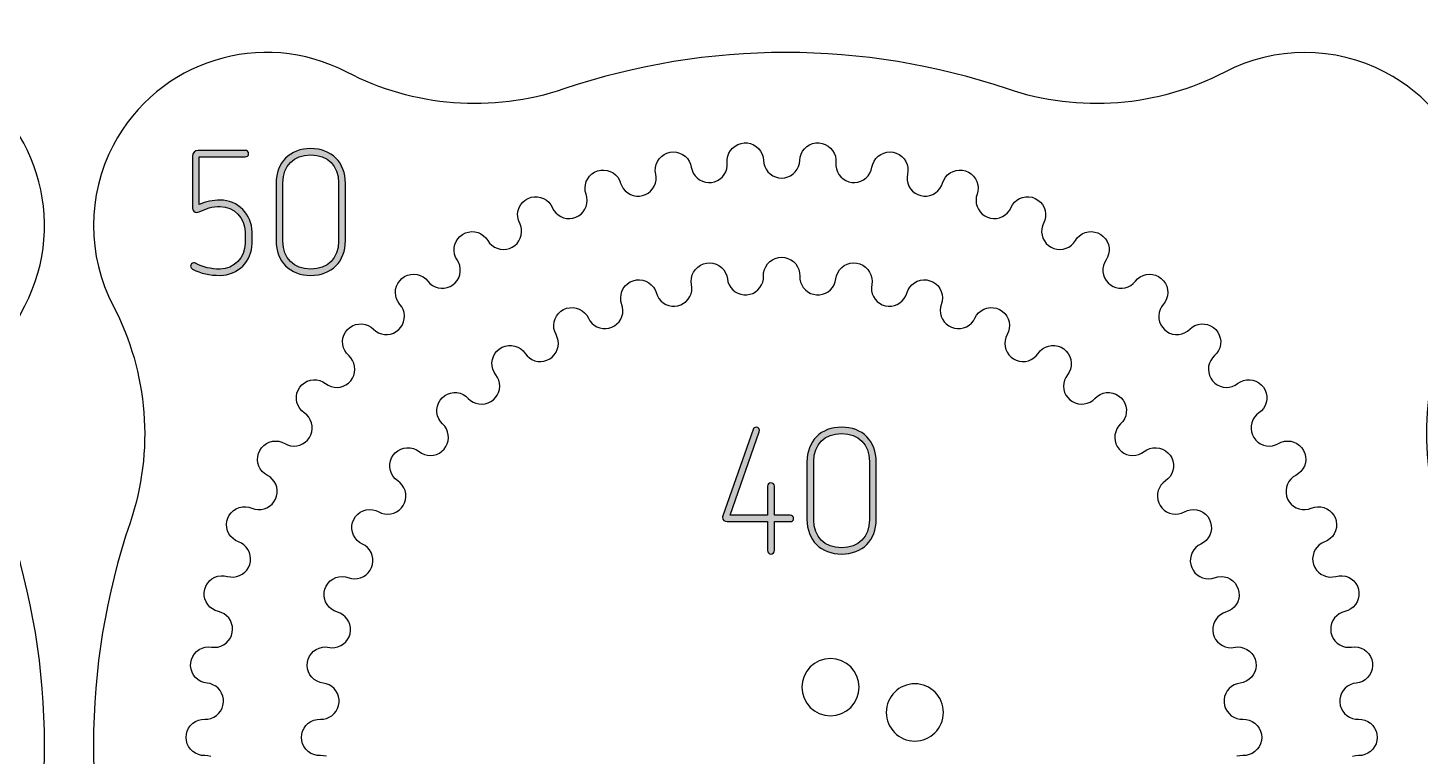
# Model space of a CAD drawing. Extents: x 1119 to 1422, y 653 to 772.
# Drawn here: x 1216.9 to 1315.2, y 720.2 to 771.6 of the extents above; entities that cross this region are included whole.
import ezdxf

# ---------------------------------------------------------------- set-up
doc = ezdxf.new("R2010")
doc.units = 0
doc.header["$MEASUREMENT"] = 0
doc.layers.add('EBENE_1', color=7, linetype='CONTINUOUS')

# ---------------------------------------------------------------- blocks, each defined once
blk = doc.blocks.new('BLOCK_2')
at = {"layer": 'EBENE_1', "color": 7}
blk.add_open_spline([(1277.482, 723.467), (1277.594, 724.577), (1278.585, 725.386), (1279.695, 725.274), (1280.805, 725.161), (1281.614, 724.171), (1281.502, 723.06), (1281.39, 721.95), (1280.399, 721.141), (1279.289, 721.253), (1278.179, 721.366), (1277.37, 722.356), (1277.482, 723.467), (1277.482, 723.467), (1277.482, 723.467), (1277.482, 723.467)], degree=3, knots=[0, 0, 0, 0, 1, 1, 1, 2, 2, 2, 3, 3, 3, 4, 4, 4, 5, 5, 5, 5], dxfattribs=at)
blk = doc.blocks.new('BLOCK_7')
at = {"layer": 'EBENE_1', "color": 7}
blk.add_open_spline([(1271.512, 725.048), (1271.512, 726.164), (1272.416, 727.068), (1273.532, 727.068), (1274.648, 727.068), (1275.553, 726.164), (1275.553, 725.048), (1275.553, 723.932), (1274.648, 723.027), (1273.532, 723.027), (1272.416, 723.027), (1271.512, 723.932), (1271.512, 725.048), (1271.512, 725.048), (1271.512, 725.048), (1271.512, 725.048)], degree=3, knots=[0, 0, 0, 0, 1, 1, 1, 2, 2, 2, 3, 3, 3, 4, 4, 4, 5, 5, 5, 5], dxfattribs=at)
blk = doc.blocks.new('BLOCK_8')
at = {"layer": 'EBENE_1'}
h = blk.add_hatch(color=7, dxfattribs=at)
h.dxf.hatch_style = 2
edge = h.paths.add_edge_path()
edge.add_spline(control_points=[(1269.096, 736.733), (1269.096, 736.733), (1266.24, 736.733), (1266.24, 736.733), (1266.066, 736.733), (1265.917, 736.857), (1265.917, 737.043), (1265.917, 737.056), (1265.917, 737.093), (1265.93, 737.143), (1265.93, 737.143), (1268.065, 743.238), (1268.065, 743.238), (1268.102, 743.338), (1268.189, 743.4), (1268.289, 743.4), (1268.438, 743.4), (1268.562, 743.251), (1268.5, 743.077), (1268.5, 743.077), (1266.451, 737.192), (1266.451, 737.192), (1266.451, 737.192), (1269.096, 737.192), (1269.096, 737.192), (1269.096, 737.192), (1269.096, 739.228), (1269.096, 739.228), (1269.096, 739.365), (1269.195, 739.464), (1269.332, 739.464), (1269.468, 739.464), (1269.58, 739.365), (1269.58, 739.228), (1269.58, 739.228), (1269.58, 737.192), (1269.58, 737.192), (1269.58, 737.192), (1270.697, 737.192), (1270.697, 737.192), (1270.821, 737.192), (1270.933, 737.093), (1270.933, 736.956), (1270.933, 736.832), (1270.821, 736.733), (1270.697, 736.733), (1270.697, 736.733), (1269.58, 736.733), (1269.58, 736.733), (1269.58, 736.733), (1269.58, 734.697), (1269.58, 734.697), (1269.58, 734.56), (1269.468, 734.449), (1269.332, 734.449), (1269.195, 734.449), (1269.096, 734.56), (1269.096, 734.697), (1269.096, 734.697), (1269.096, 736.733), (1269.096, 736.733)], knot_values=[0, 0, 0, 0, 1, 1, 1, 2, 2, 2, 3, 3, 3, 4, 4, 4, 5, 5, 5, 6, 6, 6, 7, 7, 7, 8, 8, 8, 9, 9, 9, 10, 10, 10, 11, 11, 11, 12, 12, 12, 13, 13, 13, 14, 14, 14, 15, 15, 15, 16, 16, 16, 17, 17, 17, 18, 18, 18, 19, 19, 19, 20, 20, 20, 20], degree=3, periodic=1)
h = blk.add_hatch(color=7, dxfattribs=at)
h.dxf.hatch_style = 2
edge = h.paths.add_edge_path()
edge.add_spline(control_points=[(1276.767, 736.894), (1276.767, 736.174), (1276.544, 735.566), (1276.097, 735.119), (1275.663, 734.684), (1275.042, 734.449), (1274.322, 734.449), (1273.602, 734.449), (1272.981, 734.684), (1272.546, 735.119), (1272.112, 735.566), (1271.876, 736.174), (1271.876, 736.894), (1271.876, 736.894), (1271.876, 740.954), (1271.876, 740.954), (1271.876, 741.674), (1272.112, 742.295), (1272.546, 742.729), (1272.981, 743.164), (1273.602, 743.4), (1274.322, 743.4), (1275.042, 743.4), (1275.663, 743.164), (1276.097, 742.729), (1276.544, 742.295), (1276.767, 741.674), (1276.767, 740.954), (1276.767, 740.954), (1276.767, 736.894), (1276.767, 736.894)], knot_values=[0, 0, 0, 0, 1, 1, 1, 2, 2, 2, 3, 3, 3, 4, 4, 4, 5, 5, 5, 6, 6, 6, 7, 7, 7, 8, 8, 8, 9, 9, 9, 10, 10, 10, 10], degree=3, periodic=1)
edge = h.paths.add_edge_path()
edge.add_spline(control_points=[(1276.283, 740.991), (1276.283, 742.195), (1275.539, 742.953), (1274.322, 742.953), (1273.105, 742.953), (1272.36, 742.195), (1272.36, 740.991), (1272.36, 740.991), (1272.36, 736.857), (1272.36, 736.857), (1272.36, 735.653), (1273.105, 734.895), (1274.322, 734.895), (1275.539, 734.895), (1276.283, 735.653), (1276.283, 736.857), (1276.283, 736.857), (1276.283, 740.991), (1276.283, 740.991)], knot_values=[0, 0, 0, 0, 1, 1, 1, 2, 2, 2, 3, 3, 3, 4, 4, 4, 5, 5, 5, 6, 6, 6, 6], degree=3, periodic=1)
for points, knots in [([(1269.096, 736.733), (1269.096, 736.733), (1266.24, 736.733), (1266.24, 736.733), (1266.066, 736.733), (1265.917, 736.857), (1265.917, 737.043), (1265.917, 737.056), (1265.917, 737.093), (1265.93, 737.143), (1265.93, 737.143), (1268.065, 743.238), (1268.065, 743.238), (1268.102, 743.338), (1268.189, 743.4), (1268.289, 743.4), (1268.438, 743.4), (1268.562, 743.251), (1268.5, 743.077), (1268.5, 743.077), (1266.451, 737.192), (1266.451, 737.192), (1266.451, 737.192), (1269.096, 737.192), (1269.096, 737.192), (1269.096, 737.192), (1269.096, 739.228), (1269.096, 739.228), (1269.096, 739.365), (1269.195, 739.464), (1269.332, 739.464), (1269.468, 739.464), (1269.58, 739.365), (1269.58, 739.228), (1269.58, 739.228), (1269.58, 737.192), (1269.58, 737.192), (1269.58, 737.192), (1270.697, 737.192), (1270.697, 737.192), (1270.821, 737.192), (1270.933, 737.093), (1270.933, 736.956), (1270.933, 736.832), (1270.821, 736.733), (1270.697, 736.733), (1270.697, 736.733), (1269.58, 736.733), (1269.58, 736.733), (1269.58, 736.733), (1269.58, 734.697), (1269.58, 734.697), (1269.58, 734.56), (1269.468, 734.449), (1269.332, 734.449), (1269.195, 734.449), (1269.096, 734.56), (1269.096, 734.697), (1269.096, 734.697), (1269.096, 736.733), (1269.096, 736.733)], [0, 0, 0, 0, 1, 1, 1, 2, 2, 2, 3, 3, 3, 4, 4, 4, 5, 5, 5, 6, 6, 6, 7, 7, 7, 8, 8, 8, 9, 9, 9, 10, 10, 10, 11, 11, 11, 12, 12, 12, 13, 13, 13, 14, 14, 14, 15, 15, 15, 16, 16, 16, 17, 17, 17, 18, 18, 18, 19, 19, 19, 20, 20, 20, 20]), ([(1276.767, 736.894), (1276.767, 736.174), (1276.544, 735.566), (1276.097, 735.119), (1275.663, 734.684), (1275.042, 734.449), (1274.322, 734.449), (1273.602, 734.449), (1272.981, 734.684), (1272.546, 735.119), (1272.112, 735.566), (1271.876, 736.174), (1271.876, 736.894), (1271.876, 736.894), (1271.876, 740.954), (1271.876, 740.954), (1271.876, 741.674), (1272.112, 742.295), (1272.546, 742.729), (1272.981, 743.164), (1273.602, 743.4), (1274.322, 743.4), (1275.042, 743.4), (1275.663, 743.164), (1276.097, 742.729), (1276.544, 742.295), (1276.767, 741.674), (1276.767, 740.954), (1276.767, 740.954), (1276.767, 736.894), (1276.767, 736.894)], [0, 0, 0, 0, 1, 1, 1, 2, 2, 2, 3, 3, 3, 4, 4, 4, 5, 5, 5, 6, 6, 6, 7, 7, 7, 8, 8, 8, 9, 9, 9, 10, 10, 10, 10]), ([(1276.283, 740.991), (1276.283, 742.195), (1275.539, 742.953), (1274.322, 742.953), (1273.105, 742.953), (1272.36, 742.195), (1272.36, 740.991), (1272.36, 740.991), (1272.36, 736.857), (1272.36, 736.857), (1272.36, 735.653), (1273.105, 734.895), (1274.322, 734.895), (1275.539, 734.895), (1276.283, 735.653), (1276.283, 736.857), (1276.283, 736.857), (1276.283, 740.991), (1276.283, 740.991)], [0, 0, 0, 0, 1, 1, 1, 2, 2, 2, 3, 3, 3, 4, 4, 4, 5, 5, 5, 6, 6, 6, 6])]:
    blk.add_open_spline(points, degree=3, knots=knots, dxfattribs=at)
blk = doc.blocks.new('BLOCK_9')
at = {"layer": 'EBENE_1'}
h = blk.add_hatch(color=7, dxfattribs=at)
h.dxf.hatch_style = 2
edge = h.paths.add_edge_path()
edge.add_spline(control_points=[(1232.203, 757.183), (1232.203, 758.164), (1231.409, 758.983), (1230.44, 758.983), (1229.919, 758.983), (1229.398, 758.834), (1228.951, 758.598), (1228.901, 758.573), (1228.851, 758.561), (1228.789, 758.561), (1228.616, 758.561), (1228.479, 758.698), (1228.479, 758.871), (1228.479, 758.871), (1228.479, 762.546), (1228.479, 762.546), (1228.479, 762.77), (1228.653, 762.944), (1228.876, 762.944), (1228.876, 762.944), (1232.203, 762.944), (1232.203, 762.944), (1232.34, 762.944), (1232.452, 762.844), (1232.452, 762.708), (1232.452, 762.571), (1232.34, 762.484), (1232.203, 762.484), (1232.203, 762.484), (1229.125, 762.484), (1228.963, 762.484), (1228.963, 762.484), (1228.963, 759.12), (1228.963, 759.12), (1229.435, 759.331), (1229.931, 759.43), (1230.44, 759.43), (1231.682, 759.43), (1232.688, 758.425), (1232.688, 757.183), (1232.688, 757.183), (1232.688, 756.364), (1232.688, 756.364), (1232.688, 755.122), (1231.682, 754.117), (1230.44, 754.117), (1229.683, 754.117), (1229.075, 754.253), (1228.491, 754.551), (1228.404, 754.601), (1228.355, 754.675), (1228.355, 754.762), (1228.355, 754.886), (1228.454, 754.998), (1228.591, 754.998), (1228.628, 754.998), (1228.665, 754.998), (1228.702, 754.973), (1229.249, 754.687), (1229.758, 754.563), (1230.44, 754.563), (1231.409, 754.563), (1232.203, 755.395), (1232.203, 756.364), (1232.203, 756.364), (1232.203, 757.183), (1232.203, 757.183)], knot_values=[0, 0, 0, 0, 1, 1, 1, 2, 2, 2, 3, 3, 3, 4, 4, 4, 5, 5, 5, 6, 6, 6, 7, 7, 7, 8, 8, 8, 9, 9, 9, 10, 10, 10, 11, 11, 11, 12, 12, 12, 13, 13, 13, 14, 14, 14, 15, 15, 15, 16, 16, 16, 17, 17, 17, 18, 18, 18, 19, 19, 19, 20, 20, 20, 21, 21, 21, 22, 22, 22, 22], degree=3, periodic=1)
h = blk.add_hatch(color=7, dxfattribs=at)
h.dxf.hatch_style = 2
edge = h.paths.add_edge_path()
edge.add_spline(control_points=[(1239.28, 756.562), (1239.28, 755.842), (1239.056, 755.234), (1238.609, 754.787), (1238.175, 754.352), (1237.554, 754.117), (1236.834, 754.117), (1236.114, 754.117), (1235.493, 754.352), (1235.059, 754.787), (1234.624, 755.234), (1234.388, 755.842), (1234.388, 756.562), (1234.388, 756.562), (1234.388, 760.622), (1234.388, 760.622), (1234.388, 761.342), (1234.624, 761.963), (1235.059, 762.397), (1235.493, 762.832), (1236.114, 763.068), (1236.834, 763.068), (1237.554, 763.068), (1238.175, 762.832), (1238.609, 762.397), (1239.056, 761.963), (1239.28, 761.342), (1239.28, 760.622), (1239.28, 760.622), (1239.28, 756.562), (1239.28, 756.562)], knot_values=[0, 0, 0, 0, 1, 1, 1, 2, 2, 2, 3, 3, 3, 4, 4, 4, 5, 5, 5, 6, 6, 6, 7, 7, 7, 8, 8, 8, 9, 9, 9, 10, 10, 10, 10], degree=3, periodic=1)
edge = h.paths.add_edge_path()
edge.add_spline(control_points=[(1238.795, 760.659), (1238.795, 761.863), (1238.051, 762.621), (1236.834, 762.621), (1235.617, 762.621), (1234.872, 761.863), (1234.872, 760.659), (1234.872, 760.659), (1234.872, 756.525), (1234.872, 756.525), (1234.872, 755.321), (1235.617, 754.563), (1236.834, 754.563), (1238.051, 754.563), (1238.795, 755.321), (1238.795, 756.525), (1238.795, 756.525), (1238.795, 760.659), (1238.795, 760.659)], knot_values=[0, 0, 0, 0, 1, 1, 1, 2, 2, 2, 3, 3, 3, 4, 4, 4, 5, 5, 5, 6, 6, 6, 6], degree=3, periodic=1)
for points, knots in [([(1232.203, 757.183), (1232.203, 758.164), (1231.409, 758.983), (1230.44, 758.983), (1229.919, 758.983), (1229.398, 758.834), (1228.951, 758.598), (1228.901, 758.573), (1228.851, 758.561), (1228.789, 758.561), (1228.616, 758.561), (1228.479, 758.698), (1228.479, 758.871), (1228.479, 758.871), (1228.479, 762.546), (1228.479, 762.546), (1228.479, 762.77), (1228.653, 762.944), (1228.876, 762.944), (1228.876, 762.944), (1232.203, 762.944), (1232.203, 762.944), (1232.34, 762.944), (1232.452, 762.844), (1232.452, 762.708), (1232.452, 762.571), (1232.34, 762.484), (1232.203, 762.484), (1232.203, 762.484), (1229.125, 762.484), (1228.963, 762.484), (1228.963, 762.484), (1228.963, 759.12), (1228.963, 759.12), (1229.435, 759.331), (1229.931, 759.43), (1230.44, 759.43), (1231.682, 759.43), (1232.688, 758.425), (1232.688, 757.183), (1232.688, 757.183), (1232.688, 756.364), (1232.688, 756.364), (1232.688, 755.122), (1231.682, 754.117), (1230.44, 754.117), (1229.683, 754.117), (1229.075, 754.253), (1228.491, 754.551), (1228.404, 754.601), (1228.355, 754.675), (1228.355, 754.762), (1228.355, 754.886), (1228.454, 754.998), (1228.591, 754.998), (1228.628, 754.998), (1228.665, 754.998), (1228.702, 754.973), (1229.249, 754.687), (1229.758, 754.563), (1230.44, 754.563), (1231.409, 754.563), (1232.203, 755.395), (1232.203, 756.364), (1232.203, 756.364), (1232.203, 757.183), (1232.203, 757.183)], [0, 0, 0, 0, 1, 1, 1, 2, 2, 2, 3, 3, 3, 4, 4, 4, 5, 5, 5, 6, 6, 6, 7, 7, 7, 8, 8, 8, 9, 9, 9, 10, 10, 10, 11, 11, 11, 12, 12, 12, 13, 13, 13, 14, 14, 14, 15, 15, 15, 16, 16, 16, 17, 17, 17, 18, 18, 18, 19, 19, 19, 20, 20, 20, 21, 21, 21, 22, 22, 22, 22]), ([(1239.28, 756.562), (1239.28, 755.842), (1239.056, 755.234), (1238.609, 754.787), (1238.175, 754.352), (1237.554, 754.117), (1236.834, 754.117), (1236.114, 754.117), (1235.493, 754.352), (1235.059, 754.787), (1234.624, 755.234), (1234.388, 755.842), (1234.388, 756.562), (1234.388, 756.562), (1234.388, 760.622), (1234.388, 760.622), (1234.388, 761.342), (1234.624, 761.963), (1235.059, 762.397), (1235.493, 762.832), (1236.114, 763.068), (1236.834, 763.068), (1237.554, 763.068), (1238.175, 762.832), (1238.609, 762.397), (1239.056, 761.963), (1239.28, 761.342), (1239.28, 760.622), (1239.28, 760.622), (1239.28, 756.562), (1239.28, 756.562)], [0, 0, 0, 0, 1, 1, 1, 2, 2, 2, 3, 3, 3, 4, 4, 4, 5, 5, 5, 6, 6, 6, 7, 7, 7, 8, 8, 8, 9, 9, 9, 10, 10, 10, 10]), ([(1238.795, 760.659), (1238.795, 761.863), (1238.051, 762.621), (1236.834, 762.621), (1235.617, 762.621), (1234.872, 761.863), (1234.872, 760.659), (1234.872, 760.659), (1234.872, 756.525), (1234.872, 756.525), (1234.872, 755.321), (1235.617, 754.563), (1236.834, 754.563), (1238.051, 754.563), (1238.795, 755.321), (1238.795, 756.525), (1238.795, 756.525), (1238.795, 760.659), (1238.795, 760.659)], [0, 0, 0, 0, 1, 1, 1, 2, 2, 2, 3, 3, 3, 4, 4, 4, 5, 5, 5, 6, 6, 6, 6])]:
    blk.add_open_spline(points, degree=3, knots=knots, dxfattribs=at)

msp = doc.modelspace()

# ---------------------------------------------------------------- linework, layer by layer
at = {"layer": 'EBENE_1', "color": 7}
for points in [[(1229.783, 720.16), (1229.571, 720.209), (1229.352, 720.22), (1229.125, 720.234), (1228.903, 720.287), (1228.695, 720.379), (1228.505, 720.506), (1228.343, 720.665), (1228.209, 720.849), (1228.111, 721.054), (1228.052, 721.274), (1228.031, 721.501), (1228.052, 721.728), (1228.111, 721.948), (1228.209, 722.153), (1228.343, 722.337), (1228.505, 722.496), (1228.695, 722.623), (1228.903, 722.715), (1229.125, 722.767), (1229.352, 722.782), (1229.571, 722.793), (1229.783, 722.842), (1229.986, 722.926), (1230.17, 723.044), (1230.331, 723.191), (1230.466, 723.363), (1230.57, 723.556), (1230.638, 723.764), (1230.671, 723.98), (1230.666, 724.199), (1230.623, 724.414), (1230.545, 724.618), (1230.434, 724.806), (1230.292, 724.973), (1230.123, 725.112), (1229.933, 725.221), (1229.728, 725.297), (1229.513, 725.337), (1229.289, 725.378), (1229.076, 725.458), (1228.88, 725.575), (1228.709, 725.725), (1228.567, 725.903), (1228.458, 726.102), (1228.386, 726.319), (1228.354, 726.544), (1228.363, 726.771), (1228.412, 726.994), (1228.499, 727.204), (1228.622, 727.396), (1228.777, 727.562), (1228.959, 727.699), (1229.162, 727.802), (1229.38, 727.866), (1229.607, 727.892), (1229.833, 727.876), (1230.052, 727.861), (1230.27, 727.883), (1230.48, 727.94), (1230.679, 728.034), (1230.857, 728.159), (1231.012, 728.314), (1231.138, 728.492), (1231.233, 728.691), (1231.292, 728.901), (1231.315, 729.118), (1231.3, 729.336), (1231.247, 729.549), (1231.16, 729.75), (1231.041, 729.933), (1230.891, 730.093), (1230.717, 730.225), (1230.522, 730.325), (1230.314, 730.39), (1230.096, 730.459), (1229.895, 730.567), (1229.715, 730.707), (1229.564, 730.877), (1229.445, 731.072), (1229.363, 731.283), (1229.318, 731.507), (1229.316, 731.735), (1229.352, 731.959), (1229.429, 732.174), (1229.541, 732.371), (1229.687, 732.546), (1229.861, 732.692), (1230.06, 732.806), (1230.274, 732.881), (1230.499, 732.918), (1230.726, 732.914), (1230.95, 732.871), (1231.164, 732.827), (1231.383, 732.822), (1231.599, 732.853), (1231.808, 732.921), (1232.002, 733.023), (1232.174, 733.158), (1232.322, 733.319), (1232.441, 733.504), (1232.525, 733.705), (1232.575, 733.917), (1232.588, 734.136), (1232.562, 734.354), (1232.501, 734.564), (1232.405, 734.76), (1232.277, 734.937), (1232.121, 735.09), (1231.94, 735.213), (1231.534, 735.402), (1231.348, 735.532), (1231.188, 735.694), (1231.059, 735.882), (1230.965, 736.089), (1230.91, 736.31), (1230.895, 736.538), (1230.919, 736.763), (1230.985, 736.982), (1231.087, 737.186), (1231.223, 737.367), (1231.391, 737.522), (1231.581, 737.645), (1231.791, 737.732), (1232.014, 737.781), (1232.242, 737.789), (1232.468, 737.757), (1232.684, 737.685), (1232.892, 737.616), (1233.107, 737.583), (1233.326, 737.588), (1233.541, 737.629), (1233.746, 737.706), (1233.934, 737.817), (1234.101, 737.959), (1234.241, 738.127), (1234.352, 738.315), (1234.427, 738.521), (1234.467, 738.737), (1234.469, 738.954), (1234.435, 739.171), (1234.364, 739.378), (1234.259, 739.57), (1234.122, 739.741), (1233.96, 739.887), (1233.774, 740.002), (1233.581, 740.124), (1233.413, 740.276), (1233.273, 740.457), (1233.17, 740.659), (1233.103, 740.877), (1233.075, 741.103), (1233.088, 741.33), (1233.141, 741.552), (1233.232, 741.76), (1233.36, 741.95), (1233.518, 742.113), (1233.704, 742.246), (1233.909, 742.344), (1234.129, 742.403), (1234.355, 742.424), (1234.582, 742.403), (1234.801, 742.344), (1235.007, 742.246), (1235.205, 742.151), (1235.415, 742.091), (1235.632, 742.068), (1235.85, 742.082), (1236.063, 742.133), (1236.264, 742.219), (1236.447, 742.339), (1236.608, 742.488), (1236.74, 742.662), (1236.841, 742.855), (1236.908, 743.064), (1236.937, 743.28), (1236.931, 743.5), (1236.886, 743.713), (1236.805, 743.917), (1236.693, 744.104), (1236.548, 744.269), (1236.379, 744.408), (1236.202, 744.551), (1236.055, 744.725), (1235.94, 744.921), (1235.862, 745.135), (1235.822, 745.359), (1235.823, 745.587), (1235.865, 745.811), (1235.946, 746.024), (1236.063, 746.22), (1236.212, 746.391), (1236.39, 746.533), (1236.59, 746.642), (1236.807, 746.713), (1237.032, 746.745), (1237.259, 746.737), (1237.482, 746.688), (1237.692, 746.601), (1237.884, 746.478), (1238.067, 746.359), (1238.268, 746.274), (1238.482, 746.224), (1238.7, 746.209), (1238.917, 746.234), (1239.127, 746.295), (1239.325, 746.39), (1239.503, 746.518), (1239.655, 746.674), (1239.781, 746.854), (1239.871, 747.052), (1239.929, 747.263), (1239.95, 747.481), (1239.932, 747.699), (1239.878, 747.912), (1239.788, 748.111), (1239.667, 748.293), (1239.515, 748.451), (1239.359, 748.616), (1239.234, 748.807), (1239.144, 749.015), (1239.094, 749.238), (1239.083, 749.465), (1239.112, 749.692), (1239.182, 749.908), (1239.289, 750.109), (1239.428, 750.289), (1239.599, 750.44), (1239.793, 750.559), (1240.005, 750.642), (1240.229, 750.686), (1240.457, 750.689), (1240.681, 750.652), (1240.896, 750.577), (1241.093, 750.464), (1241.267, 750.318), (1241.435, 750.176), (1241.625, 750.066), (1241.83, 749.989), (1242.045, 749.949), (1242.263, 749.945), (1242.479, 749.979), (1242.686, 750.049), (1242.879, 750.154), (1243.05, 750.29), (1243.196, 750.452), (1243.313, 750.638), (1243.396, 750.84), (1243.443, 751.053), (1243.454, 751.272), (1243.427, 751.49), (1243.363, 751.699), (1243.264, 751.895), (1243.135, 752.07), (1242.999, 752.253), (1242.899, 752.458), (1242.838, 752.677), (1242.815, 752.904), (1242.832, 753.13), (1242.89, 753.351), (1242.986, 753.557), (1243.117, 753.744), (1243.278, 753.904), (1243.466, 754.032), (1243.674, 754.127), (1243.894, 754.182), (1244.122, 754.197), (1244.348, 754.173), (1244.566, 754.108), (1244.77, 754.005), (1244.952, 753.868), (1245.107, 753.702), (1245.256, 753.542), (1245.428, 753.408), (1245.623, 753.306), (1245.831, 753.239), (1246.047, 753.209), (1246.266, 753.215), (1246.48, 753.258), (1246.685, 753.338), (1246.872, 753.451), (1247.037, 753.594), (1247.175, 753.763), (1247.283, 753.954), (1247.357, 754.16), (1247.394, 754.375), (1247.396, 754.594), (1247.358, 754.809), (1247.285, 755.016), (1247.178, 755.206), (1247.068, 755.405), (1246.993, 755.621), (1246.959, 755.845), (1246.965, 756.073), (1247.011, 756.296), (1247.096, 756.508), (1247.218, 756.701), (1247.37, 756.869), (1247.551, 757.008), (1247.753, 757.112), (1247.971, 757.179), (1248.197, 757.207), (1248.424, 757.193), (1248.646, 757.14), (1248.854, 757.049), (1249.044, 756.921), (1249.207, 756.764), (1249.34, 756.578), (1249.466, 756.4), (1249.623, 756.246), (1249.802, 756.121), (1249.999, 756.029), (1250.211, 755.971), (1250.428, 755.949), (1250.647, 755.966), (1250.859, 756.02), (1251.06, 756.108), (1251.242, 756.23), (1251.4, 756.38), (1251.531, 756.555), (1251.63, 756.751), (1251.694, 756.96), (1251.722, 757.176), (1251.712, 757.395), (1251.665, 757.609), (1251.498, 758.023), (1251.452, 758.246), (1251.446, 758.473), (1251.481, 758.699), (1251.554, 758.914), (1251.665, 759.113), (1251.809, 759.289), (1251.983, 759.437), (1252.179, 759.552), (1252.393, 759.63), (1252.617, 759.67), (1252.845, 759.668), (1253.069, 759.626), (1253.282, 759.547), (1253.478, 759.429), (1253.649, 759.279), (1253.791, 759.102), (1254.004, 758.709), (1254.138, 758.538), (1254.301, 758.39), (1254.486, 758.274), (1254.688, 758.189), (1254.902, 758.142), (1255.119, 758.13), (1255.337, 758.157), (1255.546, 758.22), (1255.742, 758.317), (1255.919, 758.447), (1256.07, 758.604), (1256.193, 758.786), (1256.284, 758.984), (1256.337, 759.197), (1256.355, 759.415), (1256.336, 759.633), (1256.28, 759.844), (1256.222, 760.064), (1256.204, 760.292), (1256.227, 760.517), (1256.289, 760.736), (1256.39, 760.941), (1256.524, 761.125), (1256.69, 761.282), (1256.88, 761.406), (1257.089, 761.496), (1257.311, 761.547), (1257.539, 761.557), (1257.764, 761.528), (1257.982, 761.459), (1258.183, 761.353), (1258.362, 761.212), (1258.513, 761.041), (1258.632, 760.848), (1258.714, 760.635), (1258.794, 760.432), (1258.907, 760.243), (1259.049, 760.078), (1259.218, 759.939), (1259.407, 759.83), (1259.613, 759.755), (1259.829, 759.717), (1260.048, 759.716), (1260.263, 759.752), (1260.47, 759.825), (1260.661, 759.931), (1260.831, 760.068), (1260.976, 760.233), (1261.09, 760.419), (1261.171, 760.623), (1261.216, 760.836), (1261.223, 761.055), (1261.195, 761.272), (1261.164, 761.497), (1261.176, 761.725), (1261.226, 761.947), (1261.316, 762.157), (1261.441, 762.346), (1261.597, 762.512), (1261.78, 762.647), (1261.985, 762.747), (1262.204, 762.81), (1262.431, 762.832), (1262.658, 762.814), (1262.878, 762.756), (1263.084, 762.66), (1263.271, 762.529), (1263.431, 762.368), (1263.561, 762.18), (1263.654, 761.972), (1263.709, 761.752), (1263.762, 761.539), (1263.85, 761.338), (1263.97, 761.157), (1264.12, 760.998), (1264.296, 760.866), (1264.49, 760.766), (1264.699, 760.702), (1264.916, 760.672), (1265.135, 760.681), (1265.348, 760.728), (1265.552, 760.809), (1265.738, 760.923), (1265.902, 761.069), (1266.039, 761.24), (1266.144, 761.431), (1266.216, 761.638), (1266.251, 761.853), (1266.249, 762.072), (1266.248, 762.3), (1266.287, 762.524), (1266.365, 762.738), (1266.481, 762.935), (1266.628, 763.108), (1266.805, 763.252), (1267.003, 763.363), (1267.218, 763.437), (1267.444, 763.471), (1267.672, 763.466), (1267.895, 763.42), (1268.106, 763.334), (1268.299, 763.213), (1268.467, 763.06), (1268.605, 762.879), (1268.71, 762.677), (1268.777, 762.459), (1268.804, 762.234), (1268.829, 762.016), (1268.892, 761.806), (1268.99, 761.61), (1269.118, 761.433), (1269.275, 761.281), (1269.456, 761.158), (1269.655, 761.067), (1269.867, 761.012), (1270.085, 760.993), (1270.302, 761.012), (1270.514, 761.067), (1270.713, 761.158), (1270.894, 761.281), (1271.051, 761.433), (1271.18, 761.61), (1271.277, 761.806), (1271.34, 762.016), (1271.365, 762.234), (1271.392, 762.459), (1271.459, 762.677), (1271.564, 762.879), (1271.702, 763.06), (1271.87, 763.213), (1272.063, 763.334), (1272.275, 763.42), (1272.497, 763.466), (1272.725, 763.471), (1272.951, 763.437), (1273.166, 763.363), (1273.364, 763.252), (1273.541, 763.108), (1273.688, 762.935), (1273.804, 762.738), (1273.882, 762.524), (1273.922, 762.3), (1273.92, 762.072), (1273.918, 761.853), (1273.954, 761.638), (1274.025, 761.431), (1274.13, 761.24), (1274.267, 761.069), (1274.431, 760.923), (1274.617, 760.809), (1274.821, 760.728), (1275.034, 760.681), (1275.253, 760.672), (1275.47, 760.702), (1275.679, 760.766), (1275.873, 760.866), (1276.049, 760.998), (1276.199, 761.157), (1276.319, 761.338), (1276.407, 761.539), (1276.46, 761.752), (1276.515, 761.972), (1276.608, 762.18), (1276.738, 762.368), (1276.898, 762.529), (1277.085, 762.66), (1277.291, 762.756), (1277.511, 762.814), (1277.738, 762.832), (1277.965, 762.81), (1278.184, 762.747), (1278.389, 762.647), (1278.572, 762.512), (1278.728, 762.346), (1278.854, 762.157), (1278.943, 761.947), (1278.993, 761.725), (1279.005, 761.497), (1278.974, 761.272), (1278.946, 761.055), (1278.953, 760.836), (1278.998, 760.623), (1279.079, 760.419), (1279.193, 760.233), (1279.338, 760.068), (1279.508, 759.931), (1279.699, 759.825), (1279.906, 759.752), (1280.121, 759.716), (1280.34, 759.717), (1280.556, 759.755), (1280.762, 759.83), (1280.951, 759.939), (1281.12, 760.078), (1281.263, 760.243), (1281.375, 760.432), (1281.455, 760.635), (1281.537, 760.848), (1281.656, 761.041), (1281.807, 761.212), (1281.986, 761.353), (1282.187, 761.459), (1282.405, 761.528), (1282.63, 761.557), (1282.858, 761.547), (1283.08, 761.496), (1283.289, 761.406), (1283.479, 761.282), (1283.645, 761.125), (1283.779, 760.941), (1283.88, 760.736), (1283.942, 760.517), (1283.965, 760.292), (1283.947, 760.064), (1283.889, 759.844), (1283.833, 759.633), (1283.814, 759.415), (1283.832, 759.197), (1283.885, 758.984), (1283.976, 758.786), (1284.099, 758.604), (1284.25, 758.447), (1284.427, 758.317), (1284.623, 758.22), (1284.832, 758.157), (1285.05, 758.13), (1285.267, 758.142), (1285.481, 758.189), (1285.684, 758.274), (1285.868, 758.39), (1286.031, 758.538), (1286.165, 758.709), (1286.378, 759.102), (1286.52, 759.279), (1286.691, 759.429), (1286.887, 759.547), (1287.1, 759.626), (1287.324, 759.668), (1287.552, 759.67), (1287.776, 759.63), (1287.99, 759.552), (1288.186, 759.437), (1288.36, 759.289), (1288.504, 759.113), (1288.615, 758.914), (1288.688, 758.699), (1288.723, 758.473), (1288.717, 758.246), (1288.671, 758.023), (1288.504, 757.609), (1288.457, 757.395), (1288.447, 757.176), (1288.475, 756.96), (1288.539, 756.751), (1288.638, 756.555), (1288.769, 756.38), (1288.928, 756.23), (1289.109, 756.108), (1289.31, 756.02), (1289.522, 755.966), (1289.741, 755.949), (1289.959, 755.971), (1290.17, 756.029), (1290.367, 756.121), (1290.546, 756.246), (1290.703, 756.4), (1290.829, 756.578), (1290.963, 756.764), (1291.125, 756.921), (1291.315, 757.049), (1291.523, 757.14), (1291.745, 757.193), (1291.972, 757.207), (1292.198, 757.179), (1292.416, 757.112), (1292.619, 757.008), (1292.799, 756.869), (1292.951, 756.701), (1293.073, 756.508), (1293.158, 756.296), (1293.204, 756.073), (1293.21, 755.845), (1293.176, 755.621), (1293.101, 755.405), (1292.991, 755.206), (1292.884, 755.016), (1292.811, 754.809), (1292.773, 754.594), (1292.775, 754.375), (1292.812, 754.16), (1292.886, 753.954), (1292.994, 753.763), (1293.132, 753.594), (1293.297, 753.451), (1293.484, 753.338), (1293.689, 753.258), (1293.903, 753.215), (1294.122, 753.209), (1294.338, 753.239), (1294.546, 753.306), (1294.741, 753.408), (1294.914, 753.542), (1295.062, 753.702), (1295.217, 753.868), (1295.399, 754.005), (1295.603, 754.108), (1295.822, 754.173), (1296.047, 754.197), (1296.275, 754.182), (1296.495, 754.127), (1296.703, 754.032), (1296.891, 753.904), (1297.052, 753.744), (1297.183, 753.557), (1297.279, 753.351), (1297.337, 753.13), (1297.355, 752.904), (1297.332, 752.677), (1297.27, 752.458), (1297.17, 752.253), (1297.034, 752.07), (1296.905, 751.895), (1296.806, 751.699), (1296.742, 751.49), (1296.715, 751.272), (1296.726, 751.053), (1296.773, 750.84), (1296.856, 750.638), (1296.973, 750.452), (1297.119, 750.29), (1297.291, 750.154), (1297.483, 750.049), (1297.69, 749.979), (1297.907, 749.945), (1298.124, 749.949), (1298.339, 749.989), (1298.544, 750.066), (1298.734, 750.176), (1298.902, 750.318), (1299.076, 750.464), (1299.273, 750.577), (1299.488, 750.652), (1299.712, 750.689), (1299.94, 750.686), (1300.164, 750.642), (1300.376, 750.559), (1300.57, 750.44), (1300.741, 750.289), (1300.88, 750.109), (1300.987, 749.908), (1301.057, 749.692), (1301.087, 749.465), (1301.075, 749.238), (1301.025, 749.015), (1300.935, 748.807), (1300.81, 748.616), (1300.654, 748.451), (1300.503, 748.293), (1300.381, 748.111), (1300.291, 747.912), (1300.237, 747.699), (1300.22, 747.481), (1300.24, 747.263), (1300.298, 747.052), (1300.389, 746.854), (1300.514, 746.674), (1300.666, 746.518), (1300.844, 746.39), (1301.042, 746.295), (1301.252, 746.234), (1301.469, 746.209), (1301.687, 746.224), (1301.901, 746.274), (1302.102, 746.359), (1302.285, 746.478), (1302.477, 746.601), (1302.687, 746.688), (1302.91, 746.737), (1303.137, 746.745), (1303.362, 746.713), (1303.579, 746.642), (1303.779, 746.533), (1303.957, 746.391), (1304.106, 746.22), (1304.223, 746.024), (1304.304, 745.811), (1304.346, 745.587), (1304.347, 745.359), (1304.307, 745.135), (1304.229, 744.921), (1304.114, 744.725), (1303.967, 744.551), (1303.79, 744.408), (1303.621, 744.269), (1303.476, 744.104), (1303.364, 743.917), (1303.283, 743.713), (1303.238, 743.5), (1303.232, 743.28), (1303.261, 743.064), (1303.328, 742.855), (1303.429, 742.662), (1303.561, 742.488), (1303.722, 742.339), (1303.905, 742.219), (1304.106, 742.133), (1304.319, 742.082), (1304.537, 742.068), (1304.754, 742.091), (1304.965, 742.151), (1305.162, 742.246), (1305.368, 742.344), (1305.587, 742.403), (1305.814, 742.424), (1306.04, 742.403), (1306.261, 742.344), (1306.466, 742.246), (1306.651, 742.113), (1306.809, 741.95), (1306.937, 741.76), (1307.028, 741.552), (1307.082, 741.33), (1307.094, 741.103), (1307.066, 740.877), (1307, 740.659), (1306.896, 740.457), (1306.756, 740.276), (1306.588, 740.124), (1306.395, 740.002), (1306.209, 739.887), (1306.047, 739.741), (1305.91, 739.57), (1305.805, 739.378), (1305.734, 739.171), (1305.7, 738.954), (1305.702, 738.737), (1305.742, 738.521), (1305.817, 738.315), (1305.928, 738.127), (1306.068, 737.959), (1306.235, 737.817), (1306.423, 737.706), (1306.628, 737.629), (1306.843, 737.588), (1307.062, 737.583), (1307.277, 737.616), (1307.485, 737.685), (1307.701, 737.757), (1307.927, 737.789), (1308.155, 737.781), (1308.378, 737.732), (1308.588, 737.645), (1308.778, 737.522), (1308.946, 737.367), (1309.082, 737.186), (1309.184, 736.982), (1309.25, 736.763), (1309.274, 736.538), (1309.259, 736.31), (1309.204, 736.089), (1309.11, 735.882), (1308.981, 735.694), (1308.821, 735.532), (1308.635, 735.402), (1308.229, 735.213), (1308.048, 735.09), (1307.892, 734.937), (1307.764, 734.76), (1307.668, 734.564), (1307.607, 734.354), (1307.581, 734.136), (1307.594, 733.917), (1307.644, 733.705), (1307.728, 733.504), (1307.847, 733.319), (1307.995, 733.158), (1308.168, 733.023), (1308.361, 732.921), (1308.57, 732.853), (1308.786, 732.822), (1309.005, 732.827), (1309.219, 732.871), (1309.443, 732.914), (1309.67, 732.918), (1309.895, 732.881), (1310.109, 732.806), (1310.308, 732.692), (1310.482, 732.546), (1310.628, 732.371), (1310.74, 732.174), (1310.817, 731.959), (1310.853, 731.735), (1310.851, 731.507), (1310.806, 731.283), (1310.724, 731.072), (1310.605, 730.877), (1310.454, 730.707), (1310.274, 730.567), (1310.073, 730.459), (1309.856, 730.39), (1309.647, 730.325), (1309.452, 730.225), (1309.278, 730.093), (1309.128, 729.933), (1309.009, 729.75), (1308.922, 729.549), (1308.869, 729.336), (1308.854, 729.118), (1308.877, 728.901), (1308.936, 728.691), (1309.031, 728.492), (1309.158, 728.314), (1309.313, 728.159), (1309.491, 728.034), (1309.689, 727.94), (1309.899, 727.883), (1310.117, 727.861), (1310.336, 727.876), (1310.562, 727.892), (1310.789, 727.866), (1311.007, 727.802), (1311.21, 727.699), (1311.392, 727.562), (1311.547, 727.396), (1311.67, 727.204), (1311.757, 726.994), (1311.806, 726.771), (1311.815, 726.544), (1311.783, 726.319), (1311.711, 726.102), (1311.602, 725.903), (1311.46, 725.725), (1311.289, 725.575), (1311.093, 725.458), (1310.88, 725.378), (1310.656, 725.337), (1310.441, 725.297), (1310.236, 725.221), (1310.046, 725.112), (1309.877, 724.973), (1309.735, 724.806), (1309.624, 724.618), (1309.546, 724.414), (1309.503, 724.199), (1309.498, 723.98), (1309.531, 723.764), (1309.599, 723.556), (1309.703, 723.363), (1309.838, 723.191), (1309.999, 723.044), (1310.183, 722.926), (1310.386, 722.842), (1310.598, 722.793), (1310.817, 722.782), (1311.044, 722.767), (1311.266, 722.715), (1311.474, 722.623), (1311.664, 722.496), (1311.827, 722.337), (1311.96, 722.153), (1312.058, 721.948), (1312.117, 721.728), (1312.138, 721.501), (1312.117, 721.274), (1312.058, 721.054), (1311.96, 720.849), (1311.827, 720.665), (1311.664, 720.506), (1311.474, 720.379), (1311.266, 720.287), (1311.044, 720.234), (1310.817, 720.22), (1310.598, 720.209), (1310.386, 720.16)], [(1237.944, 720.165), (1237.731, 720.211), (1237.514, 720.221), (1237.284, 720.233), (1237.062, 720.284), (1236.853, 720.375), (1236.662, 720.502), (1236.497, 720.661), (1236.362, 720.846), (1236.264, 721.053), (1236.204, 721.273), (1236.183, 721.501), (1236.204, 721.729), (1236.264, 721.949), (1236.362, 722.155), (1236.497, 722.341), (1236.662, 722.5), (1236.853, 722.627), (1237.062, 722.717), (1237.284, 722.769), (1237.514, 722.78), (1237.731, 722.791), (1237.944, 722.837), (1238.145, 722.919), (1238.331, 723.034), (1238.493, 723.179), (1238.629, 723.349), (1238.734, 723.54), (1238.805, 723.745), (1238.84, 723.96), (1238.839, 724.177), (1238.801, 724.391), (1238.727, 724.596), (1238.619, 724.786), (1238.481, 724.954), (1238.317, 725.096), (1238.13, 725.208), (1237.927, 725.288), (1237.715, 725.333), (1237.491, 725.379), (1237.278, 725.466), (1237.085, 725.588), (1236.917, 725.743), (1236.779, 725.926), (1236.675, 726.129), (1236.609, 726.348), (1236.584, 726.576), (1236.601, 726.804), (1236.656, 727.026), (1236.75, 727.235), (1236.88, 727.423), (1237.041, 727.585), (1237.229, 727.716), (1237.437, 727.811), (1237.66, 727.868), (1237.888, 727.884), (1238.331, 727.836), (1238.548, 727.849), (1238.76, 727.898), (1238.961, 727.982), (1239.144, 728.1), (1239.305, 728.246), (1239.439, 728.419), (1239.541, 728.61), (1239.61, 728.817), (1239.642, 729.033), (1239.638, 729.25), (1239.597, 729.464), (1239.521, 729.668), (1239.41, 729.855), (1239.271, 730.021), (1239.104, 730.162), (1238.916, 730.272), (1238.499, 730.43), (1238.303, 730.549), (1238.131, 730.7), (1237.989, 730.879), (1237.881, 731.08), (1237.811, 731.298), (1237.78, 731.525), (1237.79, 731.754), (1237.842, 731.977), (1237.931, 732.187), (1238.058, 732.379), (1238.216, 732.544), (1238.4, 732.679), (1238.606, 732.779), (1238.826, 732.84), (1239.054, 732.862), (1239.282, 732.843), (1239.713, 732.725), (1239.929, 732.704), (1240.147, 732.72), (1240.358, 732.772), (1240.558, 732.859), (1240.74, 732.978), (1240.899, 733.127), (1241.029, 733.301), (1241.129, 733.495), (1241.196, 733.702), (1241.225, 733.917), (1241.219, 734.135), (1241.174, 734.348), (1241.095, 734.551), (1240.983, 734.737), (1240.84, 734.902), (1240.672, 735.04), (1240.482, 735.148), (1240.284, 735.262), (1240.11, 735.409), (1239.964, 735.585), (1239.851, 735.785), (1239.777, 736.001), (1239.741, 736.226), (1239.746, 736.456), (1239.792, 736.68), (1239.878, 736.892), (1240, 737.086), (1240.153, 737.255), (1240.335, 737.393), (1240.539, 737.498), (1240.758, 737.565), (1240.986, 737.59), (1241.214, 737.576), (1241.435, 737.521), (1241.644, 737.428), (1241.842, 737.338), (1242.054, 737.283), (1242.27, 737.265), (1242.487, 737.283), (1242.698, 737.338), (1242.896, 737.428), (1243.076, 737.551), (1243.233, 737.7), (1243.363, 737.876), (1243.46, 738.071), (1243.523, 738.279), (1243.55, 738.494), (1243.541, 738.712), (1243.493, 738.925), (1243.411, 739.127), (1243.296, 739.312), (1243.151, 739.474), (1242.982, 739.61), (1242.804, 739.753), (1242.654, 739.926), (1242.538, 740.124), (1242.457, 740.339), (1242.417, 740.564), (1242.417, 740.792), (1242.46, 741.017), (1242.54, 741.231), (1242.657, 741.427), (1242.808, 741.6), (1242.986, 741.744), (1243.188, 741.851), (1243.405, 741.923), (1243.632, 741.955), (1243.861, 741.945), (1244.084, 741.895), (1244.295, 741.806), (1244.486, 741.681), (1244.668, 741.561), (1244.867, 741.473), (1245.079, 741.422), (1245.297, 741.406), (1245.513, 741.427), (1245.723, 741.485), (1245.919, 741.577), (1246.098, 741.701), (1246.253, 741.855), (1246.38, 742.032), (1246.475, 742.228), (1246.535, 742.436), (1246.559, 742.653), (1246.546, 742.871), (1246.497, 743.082), (1246.412, 743.283), (1246.295, 743.466), (1246.148, 743.628), (1245.995, 743.797), (1245.874, 743.991), (1245.79, 744.204), (1245.745, 744.428), (1245.74, 744.657), (1245.777, 744.883), (1245.852, 745.099), (1245.965, 745.298), (1246.112, 745.473), (1246.288, 745.62), (1246.486, 745.733), (1246.703, 745.809), (1246.928, 745.846), (1247.157, 745.841), (1247.382, 745.796), (1247.594, 745.711), (1247.789, 745.591), (1247.958, 745.437), (1248.119, 745.29), (1248.302, 745.173), (1248.503, 745.089), (1248.715, 745.039), (1248.932, 745.026), (1249.149, 745.05), (1249.358, 745.111), (1249.554, 745.205), (1249.73, 745.332), (1249.884, 745.487), (1250.008, 745.666), (1250.1, 745.862), (1250.158, 746.072), (1250.18, 746.289), (1250.163, 746.507), (1250.112, 746.718), (1250.025, 746.918), (1249.904, 747.1), (1249.779, 747.29), (1249.691, 747.502), (1249.641, 747.725), (1249.63, 747.954), (1249.662, 748.18), (1249.734, 748.397), (1249.842, 748.599), (1249.985, 748.777), (1250.158, 748.928), (1250.354, 749.045), (1250.568, 749.126), (1250.793, 749.168), (1251.021, 749.168), (1251.247, 749.128), (1251.462, 749.048), (1251.659, 748.931), (1251.832, 748.781), (1251.975, 748.603), (1252.111, 748.434), (1252.274, 748.289), (1252.458, 748.174), (1252.661, 748.092), (1252.873, 748.045), (1253.091, 748.036), (1253.306, 748.063), (1253.515, 748.125), (1253.709, 748.223), (1253.885, 748.352), (1254.035, 748.51), (1254.158, 748.689), (1254.247, 748.887), (1254.302, 749.099), (1254.32, 749.315), (1254.302, 749.532), (1254.247, 749.743), (1254.158, 749.941), (1254.064, 750.15), (1254.009, 750.372), (1253.995, 750.6), (1254.021, 750.828), (1254.087, 751.047), (1254.192, 751.25), (1254.331, 751.432), (1254.5, 751.586), (1254.693, 751.708), (1254.906, 751.793), (1255.13, 751.839), (1255.359, 751.845), (1255.584, 751.809), (1255.801, 751.734), (1256.001, 751.622), (1256.176, 751.476), (1256.323, 751.302), (1256.437, 751.103), (1256.545, 750.913), (1256.683, 750.746), (1256.848, 750.602), (1257.034, 750.491), (1257.238, 750.411), (1257.45, 750.367), (1257.668, 750.36), (1257.883, 750.39), (1258.091, 750.456), (1258.284, 750.556), (1258.458, 750.687), (1258.607, 750.846), (1258.726, 751.027), (1258.813, 751.227), (1258.866, 751.439), (1258.881, 751.656), (1258.86, 751.873), (1258.743, 752.303), (1258.723, 752.531), (1258.745, 752.759), (1258.807, 752.979), (1258.907, 753.185), (1259.041, 753.37), (1259.206, 753.527), (1259.398, 753.654), (1259.608, 753.744), (1259.831, 753.795), (1260.06, 753.805), (1260.287, 753.775), (1260.505, 753.704), (1260.706, 753.597), (1260.885, 753.454), (1261.036, 753.283), (1261.155, 753.087), (1261.313, 752.669), (1261.423, 752.481), (1261.564, 752.315), (1261.731, 752.175), (1261.918, 752.065), (1262.121, 751.988), (1262.335, 751.947), (1262.553, 751.943), (1262.768, 751.975), (1262.975, 752.044), (1263.166, 752.147), (1263.339, 752.28), (1263.485, 752.441), (1263.603, 752.624), (1263.687, 752.826), (1263.736, 753.037), (1263.749, 753.255), (1263.702, 753.698), (1263.717, 753.926), (1263.775, 754.149), (1263.869, 754.356), (1264, 754.544), (1264.163, 754.706), (1264.351, 754.835), (1264.56, 754.93), (1264.781, 754.985), (1265.009, 755.001), (1265.237, 754.976), (1265.456, 754.911), (1265.66, 754.807), (1265.843, 754.668), (1265.998, 754.501), (1266.119, 754.307), (1266.207, 754.095), (1266.253, 753.871), (1266.298, 753.658), (1266.377, 753.456), (1266.49, 753.269), (1266.632, 753.105), (1266.8, 752.966), (1266.989, 752.859), (1267.194, 752.785), (1267.408, 752.746), (1267.626, 752.745), (1267.841, 752.781), (1268.046, 752.851), (1268.236, 752.956), (1268.407, 753.092), (1268.552, 753.255), (1268.667, 753.44), (1268.749, 753.641), (1268.795, 753.854), (1268.805, 754.072), (1268.817, 754.301), (1268.868, 754.524), (1268.959, 754.733), (1269.086, 754.923), (1269.244, 755.089), (1269.43, 755.223), (1269.636, 755.322), (1269.857, 755.382), (1270.085, 755.402), (1270.313, 755.382), (1270.533, 755.322), (1270.739, 755.223), (1270.925, 755.089), (1271.083, 754.923), (1271.21, 754.733), (1271.301, 754.524), (1271.352, 754.301), (1271.364, 754.072), (1271.374, 753.854), (1271.42, 753.641), (1271.502, 753.44), (1271.618, 753.255), (1271.762, 753.092), (1271.933, 752.956), (1272.123, 752.851), (1272.328, 752.781), (1272.544, 752.745), (1272.761, 752.746), (1272.975, 752.785), (1273.18, 752.859), (1273.37, 752.966), (1273.537, 753.105), (1273.679, 753.269), (1273.792, 753.456), (1273.872, 753.658), (1273.916, 753.871), (1273.963, 754.095), (1274.05, 754.307), (1274.171, 754.501), (1274.326, 754.668), (1274.509, 754.807), (1274.713, 754.911), (1274.932, 754.976), (1275.16, 755.001), (1275.388, 754.985), (1275.61, 754.93), (1275.818, 754.835), (1276.007, 754.706), (1276.169, 754.544), (1276.3, 754.356), (1276.395, 754.149), (1276.452, 753.926), (1276.468, 753.698), (1276.42, 753.255), (1276.433, 753.037), (1276.482, 752.826), (1276.566, 752.624), (1276.684, 752.441), (1276.83, 752.28), (1277.003, 752.147), (1277.194, 752.044), (1277.401, 751.975), (1277.616, 751.943), (1277.834, 751.947), (1278.048, 751.988), (1278.252, 752.065), (1278.439, 752.175), (1278.605, 752.315), (1278.746, 752.481), (1278.856, 752.669), (1279.014, 753.087), (1279.133, 753.283), (1279.284, 753.454), (1279.463, 753.597), (1279.664, 753.704), (1279.882, 753.775), (1280.109, 753.805), (1280.338, 753.795), (1280.561, 753.744), (1280.771, 753.654), (1280.963, 753.527), (1281.128, 753.37), (1281.263, 753.185), (1281.362, 752.979), (1281.424, 752.759), (1281.446, 752.531), (1281.426, 752.303), (1281.309, 751.873), (1281.288, 751.656), (1281.304, 751.439), (1281.356, 751.227), (1281.443, 751.027), (1281.562, 750.846), (1281.711, 750.687), (1281.885, 750.556), (1282.078, 750.456), (1282.286, 750.39), (1282.501, 750.36), (1282.719, 750.367), (1282.931, 750.411), (1283.135, 750.491), (1283.321, 750.602), (1283.486, 750.746), (1283.624, 750.913), (1283.732, 751.103), (1283.846, 751.302), (1283.993, 751.476), (1284.168, 751.622), (1284.368, 751.734), (1284.585, 751.809), (1284.81, 751.845), (1285.039, 751.839), (1285.263, 751.793), (1285.476, 751.708), (1285.669, 751.586), (1285.838, 751.432), (1285.977, 751.25), (1286.082, 751.047), (1286.148, 750.828), (1286.174, 750.6), (1286.16, 750.372), (1286.105, 750.15), (1286.011, 749.941), (1285.922, 749.743), (1285.867, 749.532), (1285.849, 749.315), (1285.867, 749.099), (1285.922, 748.887), (1286.011, 748.689), (1286.134, 748.51), (1286.284, 748.352), (1286.46, 748.223), (1286.654, 748.125), (1286.863, 748.063), (1287.078, 748.036), (1287.296, 748.045), (1287.509, 748.092), (1287.711, 748.174), (1287.895, 748.289), (1288.058, 748.434), (1288.194, 748.603), (1288.337, 748.781), (1288.51, 748.931), (1288.707, 749.048), (1288.922, 749.128), (1289.148, 749.168), (1289.376, 749.168), (1289.601, 749.126), (1289.815, 749.045), (1290.011, 748.928), (1290.184, 748.777), (1290.327, 748.599), (1290.435, 748.397), (1290.507, 748.18), (1290.539, 747.954), (1290.528, 747.725), (1290.478, 747.502), (1290.39, 747.29), (1290.265, 747.1), (1290.144, 746.918), (1290.057, 746.718), (1290.006, 746.507), (1289.989, 746.289), (1290.011, 746.072), (1290.069, 745.862), (1290.161, 745.666), (1290.285, 745.487), (1290.439, 745.332), (1290.616, 745.205), (1290.811, 745.111), (1291.02, 745.05), (1291.237, 745.026), (1291.454, 745.039), (1291.666, 745.089), (1291.867, 745.173), (1292.05, 745.29), (1292.211, 745.437), (1292.38, 745.591), (1292.575, 745.711), (1292.788, 745.796), (1293.012, 745.841), (1293.241, 745.846), (1293.466, 745.809), (1293.683, 745.733), (1293.881, 745.62), (1294.057, 745.473), (1294.204, 745.298), (1294.317, 745.099), (1294.392, 744.883), (1294.429, 744.657), (1294.424, 744.428), (1294.38, 744.204), (1294.295, 743.991), (1294.175, 743.797), (1294.021, 743.628), (1293.874, 743.466), (1293.757, 743.283), (1293.673, 743.082), (1293.623, 742.871), (1293.61, 742.653), (1293.634, 742.436), (1293.694, 742.228), (1293.789, 742.032), (1293.916, 741.855), (1294.071, 741.701), (1294.25, 741.577), (1294.446, 741.485), (1294.656, 741.427), (1294.873, 741.406), (1295.09, 741.422), (1295.302, 741.473), (1295.501, 741.561), (1295.683, 741.681), (1295.874, 741.806), (1296.085, 741.895), (1296.308, 741.945), (1296.537, 741.955), (1296.764, 741.923), (1296.981, 741.851), (1297.183, 741.744), (1297.361, 741.6), (1297.512, 741.427), (1297.629, 741.231), (1297.709, 741.017), (1297.752, 740.792), (1297.752, 740.564), (1297.712, 740.339), (1297.631, 740.124), (1297.515, 739.926), (1297.365, 739.753), (1297.187, 739.61), (1297.018, 739.474), (1296.873, 739.312), (1296.758, 739.127), (1296.676, 738.925), (1296.628, 738.712), (1296.619, 738.494), (1296.646, 738.279), (1296.709, 738.071), (1296.806, 737.876), (1296.936, 737.7), (1297.093, 737.551), (1297.273, 737.428), (1297.471, 737.338), (1297.682, 737.283), (1297.899, 737.265), (1298.115, 737.283), (1298.327, 737.338), (1298.525, 737.428), (1298.734, 737.521), (1298.955, 737.576), (1299.183, 737.59), (1299.411, 737.565), (1299.63, 737.498), (1299.834, 737.393), (1300.016, 737.255), (1300.17, 737.086), (1300.291, 736.892), (1300.377, 736.68), (1300.423, 736.456), (1300.428, 736.226), (1300.392, 736.001), (1300.318, 735.785), (1300.205, 735.585), (1300.059, 735.409), (1299.885, 735.262), (1299.687, 735.148), (1299.497, 735.04), (1299.329, 734.902), (1299.186, 734.737), (1299.075, 734.551), (1298.995, 734.348), (1298.95, 734.135), (1298.944, 733.917), (1298.973, 733.702), (1299.04, 733.495), (1299.14, 733.301), (1299.271, 733.127), (1299.429, 732.978), (1299.611, 732.859), (1299.811, 732.772), (1300.022, 732.72), (1300.24, 732.704), (1300.456, 732.725), (1300.887, 732.843), (1301.115, 732.862), (1301.343, 732.84), (1301.563, 732.779), (1301.769, 732.679), (1301.954, 732.544), (1302.111, 732.379), (1302.238, 732.187), (1302.328, 731.977), (1302.379, 731.754), (1302.389, 731.525), (1302.358, 731.298), (1302.288, 731.08), (1302.18, 730.879), (1302.038, 730.7), (1301.867, 730.549), (1301.671, 730.43), (1301.253, 730.272), (1301.065, 730.162), (1300.898, 730.021), (1300.759, 729.855), (1300.649, 729.668), (1300.572, 729.464), (1300.531, 729.25), (1300.527, 729.033), (1300.559, 728.817), (1300.628, 728.61), (1300.731, 728.419), (1300.864, 728.246), (1301.025, 728.1), (1301.208, 727.982), (1301.409, 727.898), (1301.621, 727.849), (1301.838, 727.836), (1302.281, 727.884), (1302.509, 727.868), (1302.732, 727.811), (1302.94, 727.716), (1303.128, 727.585), (1303.289, 727.423), (1303.419, 727.235), (1303.513, 727.026), (1303.569, 726.804), (1303.585, 726.576), (1303.56, 726.348), (1303.494, 726.129), (1303.391, 725.926), (1303.252, 725.743), (1303.084, 725.588), (1302.891, 725.466), (1302.678, 725.379), (1302.454, 725.333), (1302.242, 725.288), (1302.039, 725.208), (1301.852, 725.096), (1301.688, 724.954), (1301.55, 724.786), (1301.443, 724.596), (1301.368, 724.391), (1301.33, 724.177), (1301.329, 723.96), (1301.364, 723.745), (1301.435, 723.54), (1301.54, 723.349), (1301.676, 723.179), (1301.838, 723.034), (1302.024, 722.919), (1302.225, 722.837), (1302.438, 722.791), (1302.655, 722.78), (1302.885, 722.769), (1303.107, 722.717), (1303.316, 722.627), (1303.507, 722.5), (1303.672, 722.341), (1303.807, 722.155), (1303.905, 721.949), (1303.966, 721.729), (1303.986, 721.501), (1303.966, 721.273), (1303.905, 721.053), (1303.807, 720.846), (1303.672, 720.661), (1303.507, 720.502), (1303.316, 720.375), (1303.107, 720.284), (1302.885, 720.233), (1302.655, 720.221), (1302.438, 720.211), (1302.225, 720.165)]]:
    msp.add_lwpolyline(points, dxfattribs=at)
for points in [[(1200.158, 768.468), (1203.703, 770.321), (1207.932, 770.321), (1211.477, 768.468), (1217.458, 765.342), (1219.773, 757.96), (1216.647, 751.979), (1214.174, 747.247), (1213.744, 741.711), (1215.456, 736.654), (1218.897, 726.489), (1218.897, 715.473), (1215.456, 705.308), (1213.744, 700.252), (1214.174, 694.715), (1216.647, 689.983), (1218.5, 686.438), (1218.5, 682.21), (1216.647, 678.664), (1213.521, 672.683), (1206.139, 670.369), (1200.158, 673.494), (1195.426, 675.967), (1189.89, 676.398), (1184.833, 674.686), (1174.668, 671.244), (1163.653, 671.244), (1153.487, 674.686), (1148.431, 676.398), (1142.894, 675.967), (1138.163, 673.494), (1134.617, 671.641), (1130.389, 671.641), (1126.843, 673.494), (1120.862, 676.62), (1118.548, 684.003), (1121.673, 689.983), (1124.146, 694.715), (1124.577, 700.252), (1122.865, 705.308), (1119.423, 715.473), (1119.423, 726.489), (1122.865, 736.654), (1124.577, 741.711), (1124.146, 747.247), (1121.673, 751.979), (1119.82, 755.524), (1119.82, 759.753), (1121.673, 763.298), (1124.799, 769.279), (1132.182, 771.594), (1138.163, 768.468), (1142.894, 765.995), (1148.431, 765.565), (1153.487, 767.277), (1163.653, 770.718), (1174.668, 770.718), (1184.833, 767.277), (1189.89, 765.565), (1195.426, 765.995), (1200.158, 768.468)], [(1301.37, 768.468), (1304.916, 770.321), (1309.144, 770.321), (1312.69, 768.468), (1318.67, 765.342), (1320.985, 757.96), (1317.859, 751.979), (1315.386, 747.247), (1314.956, 741.711), (1316.668, 736.654), (1320.109, 726.489), (1320.109, 715.473), (1316.668, 705.308), (1314.956, 700.252), (1315.386, 694.715), (1317.859, 689.983), (1319.712, 686.438), (1319.712, 682.21), (1317.859, 678.664), (1314.733, 672.683), (1307.351, 670.369), (1301.37, 673.494), (1296.639, 675.967), (1291.102, 676.398), (1286.045, 674.686), (1275.88, 671.244), (1264.865, 671.244), (1254.7, 674.686), (1249.643, 676.398), (1244.106, 675.967), (1239.375, 673.494), (1235.829, 671.641), (1231.601, 671.641), (1228.055, 673.494), (1222.075, 676.62), (1219.76, 684.003), (1222.886, 689.983), (1225.358, 694.715), (1225.789, 700.252), (1224.077, 705.308), (1220.636, 715.473), (1220.636, 726.489), (1224.077, 736.654), (1225.789, 741.711), (1225.358, 747.247), (1222.886, 751.979), (1221.033, 755.524), (1221.033, 759.753), (1222.886, 763.298), (1226.012, 769.279), (1233.394, 771.594), (1239.375, 768.468), (1244.106, 765.995), (1249.643, 765.565), (1254.7, 767.277), (1264.865, 770.718), (1275.88, 770.718), (1286.045, 767.277), (1291.102, 765.565), (1296.639, 765.995), (1301.37, 768.468)]]:
    msp.add_open_spline(points, degree=3, knots=[0, 0, 0, 0, 1, 1, 1, 2, 2, 2, 3, 3, 3, 4, 4, 4, 5, 5, 5, 6, 6, 6, 7, 7, 7, 8, 8, 8, 9, 9, 9, 10, 10, 10, 11, 11, 11, 12, 12, 12, 13, 13, 13, 14, 14, 14, 15, 15, 15, 16, 16, 16, 17, 17, 17, 18, 18, 18, 19, 19, 19, 20, 20, 20, 20], dxfattribs=at)

# ---------------------------------------------------------------- block references
at = {"layer": 'EBENE_1'}
for name in ['BLOCK_9', 'BLOCK_8', 'BLOCK_7', 'BLOCK_2']:
    msp.add_blockref(name, (0, 0), dxfattribs=at)

doc.saveas('drawing.dxf')
